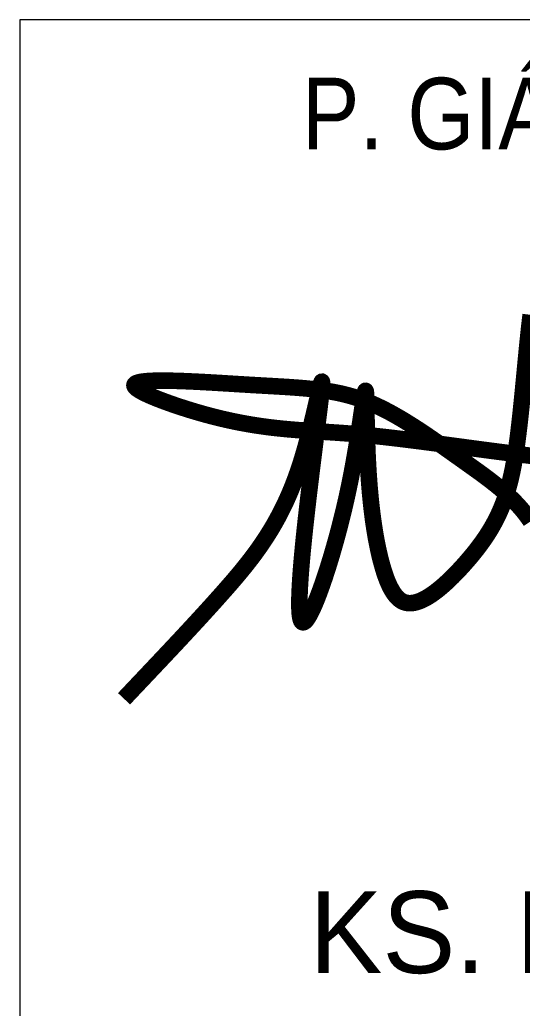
# Model space of a CAD drawing. Header units: millimetres. Extents: x -182770 to 489476, y -561170 to -280028.
# Drawn here: x -75100 to -74117, y -526933 to -525002 of the extents above; entities that cross this region are included whole.
import ezdxf
from ezdxf.enums import TextEntityAlignment as Align

# ---------------------------------------------------------------- set-up
doc = ezdxf.new("R2010")
doc.units = ezdxf.units.MM
doc.header["$MEASUREMENT"] = 0
for name, color, linetype, lineweight in [('Khungten_LCDI', 7, 'Continuous', 5), ('LC Dim', 8, 'Continuous', 18), ('LC ISO', 153, 'Continuous', 13), ('LC Net thay', 63, 'Continuous', 25), ('LC Text1', 3, 'Continuous', 20)]:
    doc.layers.add(name, color=color, linetype=linetype, lineweight=lineweight)
doc.styles.add('Khungten', font='VHAVAN.TTF', dxfattribs={"width": 0.9, "height": 5000})
doc.styles.add('LC 1', font='VHAVANB.TTF')
doc.styles.add('Title', font='VHBLACK.TTF', dxfattribs={"width": 0.8})
doc.styles.add('VNAVANTH', font='VHAVANB.TTF', dxfattribs={"width": 0.6})

# ---------------------------------------------------------------- blocks, each defined once
blk = doc.blocks.new('a tuan anh')
at = {"layer": 'LC ISO', "const_width": 30}
for points in [[(-1970.513730994659, -413.3999172992917), (-1952.874308877232, -394.7286181089294), (-1935.249037194677, -376.0976101103588), (-1926.453906886512, -366.8007551573974), (-1917.676953131129, -357.5182208216283), (-1908.923055576524, -348.2514230428351), (-1900.197093870724, -339.0017777607718), (-1891.503947661753, -329.7707009151782), (-1882.848496597639, -320.5596084458084), (-1874.235620326392, -311.3699162924313), (-1865.670198496009, -302.2030403948011), (-1857.157110754546, -293.0603966926574), (-1848.701236749985, -283.9434011257545), (-1840.307456130366, -274.8534696338611), (-1831.980648543715, -265.7920181567315), (-1827.843884527741, -261.272414904859), (-1823.725693638029, -256.7604626340908), (-1819.626685830561, -252.2563383368979), (-1815.547471061349, -247.7602190057369), (-1811.488659286377, -243.2722816330788), (-1807.450860461671, -238.7927032113948), (-1803.434684543216, -234.321660733156), (-1799.440741487022, -229.8593311908335), (-1795.469641249103, -225.4058915768983), (-1791.521993376853, -220.9614877579006), (-1787.598388364946, -216.5248141601041), (-1783.69938995043, -212.0925268088758), (-1779.825559864796, -207.6611289507564), (-1775.977459839574, -203.2271238323156), (-1772.15565160627, -198.7870147001086), (-1768.36069689643, -194.3373048006761), (-1764.593157441559, -189.8744973805733), (-1760.853594973189, -185.3950956863846), (-1757.142571222837, -180.8956029646361), (-1753.460647922024, -176.3725224618829), (-1749.808386802266, -171.8223574246949), (-1746.186349595082, -167.2416110996273), (-1742.595098032005, -162.6267867332208), (-1739.035193844538, -157.9743875720451), (-1735.50719876423, -153.2809168626409), (-1732.011674522568, -148.5428778515779), (-1728.5491828511, -143.7567737853969), (-1725.120285481345, -138.9191079106822), (-1721.725544144807, -134.0263834739453), (-1718.365520573017, -129.0751037217706), (-1715.04077649751, -124.0617719007132), (-1711.751873649773, -118.9828912573139), (-1710.121038227429, -116.4177773917909), (-1708.499373761355, -113.8349650381424), (-1706.88695046799, -111.2340171021788), (-1705.283838563773, -108.6144964897394), (-1703.690108265146, -105.9759661066346), (-1702.105829788547, -103.3179888586747), (-1700.531073350416, -100.6401276516845), (-1698.965909167193, -97.94194539148884), (-1697.410407455318, -95.22300498391269), (-1695.864638431231, -92.48286933475174), (-1694.328672311371, -89.72110134985996), (-1692.802579312178, -86.93726393501856), (-1691.286429650107, -84.13091999606695), (-1689.780293541582, -81.30163243882998), (-1688.28424120303, -78.44896416911797), (-1686.798342850932, -75.57247809274122), (-1685.322668701687, -72.67173711553914), (-1683.857288971747, -69.7463041433366), (-1682.402273877582, -66.7957420819148), (-1680.957693635588, -63.81961383712769), (-1679.523618462234, -60.81748231478559), (-1678.100118573944, -57.78891042069881), (-1676.687264187174, -54.73346106070676), (-1675.285125518334, -51.65069714060519), (-1673.893772783907, -48.54018156623351), (-1672.513276200305, -45.40147724340204), (-1671.143705983966, -42.23414707792108), (-1669.785132351346, -39.03775397561549), (-1668.437625518884, -35.81186084232468), (-1667.10125570299, -32.55603058382985), (-1665.776093120148, -29.26982610599953), (-1664.462207986769, -25.95281031460036), (-1663.159670519322, -22.60454611550085), (-1661.868550934203, -19.22459641448222), (-1660.58891944788, -15.81252411738387), (-1659.320846276794, -12.36789213001612), (-1658.064401637384, -8.890263358189259), (-1656.819655746091, -5.379200707757263), (-1655.586678819353, -1.834267084515886), (-1654.365541073581, 1.744974605724565), (-1653.156312725274, 5.358961457124678), (-1651.959063990827, 9.008130563888699), (-1650.773868432894, 12.69285125256283), (-1649.600895960335, 16.41154164136969), (-1648.440425012173, 20.16042188892607), (-1647.292739821307, 23.93559481654665), (-1646.158124620633, 27.73316324548796), (-1645.036863643036, 31.54922999705013), (-1642.835541288601, 39.22126975319406), (-1640.691046621156, 46.92053665526328), (-1638.605653503793, 54.6158532735717), (-1637.585830608616, 58.45228727953508), (-1636.581635799637, 62.27604217840417), (-1635.593353309756, 66.0832207914791), (-1634.62126737184, 69.86992594006006), (-1633.665662218773, 73.63226044541807), (-1632.726822083467, 77.36632712883875), (-1631.805031198804, 81.0682288116077), (-1630.900573797684, 84.73406831503962), (-1630.013734112974, 88.35994846039102), (-1629.144796377572, 91.94197206896206), (-1628.29404482439, 95.47624196203833), (-1627.461763686282, 98.95886096090544), (-1626.648237196176, 102.385931886849), (-1625.853749586924, 105.7535575611691), (-1625.07858509144, 109.0578408051515), (-1624.323027942606, 112.2948844400526), (-1623.587362373306, 115.4607912872016), (-1623.227077753778, 117.0158505470172), (-1622.871872616452, 118.5516641678696), (-1622.521782490454, 120.0677450024086), (-1622.176842904912, 121.5636059033277), (-1621.837089388922, 123.038759723262), (-1621.502557471584, 124.492719314876), (-1621.173282682023, 125.9249975308485), (-1620.849300549366, 127.3351072238147), (-1620.530646602681, 128.7225612464536), (-1620.217356371111, 130.0868724514148), (-1619.909465383782, 131.4275536913628), (-1619.607009169762, 132.7441178189765), (-1619.310023258193, 134.0360776868765), (-1619.018543178187, 135.3029461477709), (-1618.732604458841, 136.5442360542802), (-1618.452242629253, 137.7594602590834), (-1618.177493218565, 138.9481316148449), (-1617.908391755889, 140.1097629742289), (-1617.644973770308, 141.2438671898708), (-1617.387274790948, 142.3499571144639), (-1617.135330346937, 143.427545600658), (-1616.889175967342, 144.476145501103), (-1616.648847181321, 145.4952696684632), (-1616.41437951797, 146.4844309554028), (-1616.185808506387, 147.4431422145863), (-1615.963169675699, 148.3709162986779), (-1615.746498555003, 149.2672660603275), (-1615.535830673427, 150.1317043521994), (-1615.331201560068, 150.963744026958), (-1615.132646744038, 151.7628979372676), (-1614.940201754463, 152.5286789357779), (-1614.753902120428, 153.2605998751533), (-1614.573783371074, 153.9581736080727), (-1614.399881035497, 154.6209129871568), (-1614.23223064281, 155.2483308651135), (-1614.070867722126, 155.8399400945782), (-1613.915827802557, 156.3952535282006), (-1613.767146413215, 156.9137840186741), (-1613.624859083182, 157.3950444186339), (-1613.489001340189, 157.8385475933173), (-1613.359592423862, 158.2439488580276), (-1613.236594901595, 158.611399166999), (-1613.119959022952, 158.9411572029494), (-1613.009635037437, 159.2334816485527), (-1612.905573194585, 159.4886311864975), (-1612.807723743899, 159.7068644995015), (-1612.716036934944, 159.8884402702388), (-1612.630463017224, 160.0336171814124), (-1612.550952240272, 160.1426539156964), (-1612.477454853622, 160.2158091558085), (-1612.409921106781, 160.2533415844373), (-1612.348301249294, 160.2555098842713), (-1612.292545530698, 160.2225727379991), (-1612.242604200495, 160.1547888283239), (-1612.198427508236, 160.0524168379343), (-1612.159965703439, 159.9157154495188), (-1612.127169035623, 159.7449433457805), (-1612.099987754322, 159.5403592094081), (-1612.07837210907, 159.3022217231046), (-1612.062272349373, 159.0307895695441), (-1612.051638724792, 158.7263214314298), (-1612.046421484833, 158.3890759914648), (-1612.046570879029, 158.019311932323), (-1612.0520371569, 157.6172879367077), (-1612.06277056798, 157.183262687322), (-1612.078721361788, 156.7174948668398), (-1612.099839787872, 156.220243157979), (-1612.126076095738, 155.6917662434134), (-1612.157380534933, 155.1323228058463), (-1612.193703354977, 154.5421715279517), (-1612.234994805374, 153.9215710924618), (-1612.281205135689, 153.2707801820361), (-1612.332284595424, 152.5900574793777), (-1612.388183434115, 151.8796616671752), (-1612.448851901281, 151.1398514281318), (-1612.51424024647, 150.3708854449505), (-1612.584298719201, 149.5730224002909), (-1612.658977568994, 148.7465209768852), (-1612.738227045367, 147.8916398573929), (-1612.82199739787, 147.0086377245316), (-1612.910238876037, 146.0977732609899), (-1613.002901729356, 145.1593051494565), (-1613.099936207378, 144.1934920726198), (-1613.20129255965, 143.2005927131831), (-1613.306921035663, 142.180865753835), (-1613.416771884979, 141.1345698772639), (-1613.530795357088, 140.061963766173), (-1613.64894170154, 138.9633061032655), (-1613.771161167882, 137.8388555712154), (-1613.897404005605, 136.6888708527258), (-1614.027620464243, 135.5136106304708), (-1614.161760793329, 134.313333587168), (-1614.299775242413, 133.0882984055061), (-1614.441614060983, 131.8387637681735), (-1614.587227498603, 130.5649883578735), (-1614.736565804778, 129.2672308572801), (-1614.889579229042, 127.9457499491109), (-1615.046218020914, 126.6008043160255), (-1615.206432429928, 125.232652640756), (-1615.370172705618, 123.8415536059765), (-1615.537389097517, 122.4277658943756), (-1615.708031855131, 120.991548188671), (-1615.882051227993, 119.5331591715221), (-1616.059397465637, 118.0528575256321), (-1616.240020817597, 116.5509019337187), (-1616.423871533392, 115.0275510784413), (-1616.610899862542, 113.4830636425177), (-1616.801056054595, 111.9176983086509), (-1616.994290359056, 110.3317137594859), (-1617.190553025459, 108.7253686777694), (-1617.389794303337, 107.0989217461611), (-1617.591964442225, 105.4526316473784), (-1618.004892301091, 102.1015566790156), (-1618.428938598299, 98.67421323421877), (-1618.863705330063, 95.17267077455472), (-1619.308794492594, 91.59899876156123), (-1619.763808082105, 87.95526665679063), (-1620.228348094839, 84.2435439217661), (-1620.702016527008, 80.46590001808363), (-1621.184415374824, 76.62440440723731), (-1621.675146634516, 72.72112655080855), (-1622.173812302295, 68.75813591034967), (-1622.680014374375, 64.73750194738386), (-1623.193354846997, 60.66129412346345), (-1623.713435716374, 56.53158190015529), (-1624.239858978719, 52.35043473898259), (-1624.772226630244, 48.1199221015122), (-1625.310140667192, 43.8421134492819), (-1625.853203085775, 39.51907824384398), (-1626.401015882206, 35.15288594675076), (-1626.953181052697, 30.74560601953999), (-1627.50930059349, 26.29930792376399), (-1628.068976500799, 21.81606112096051), (-1628.631810770821, 17.29793507268187), (-1629.197405399813, 12.74699924049492), (-1629.765362383958, 8.165323085922864), (-1630.335283719498, 3.554976070532575), (-1630.906771402661, -1.081972344138194), (-1631.479427429644, -5.743452696551685), (-1632.052853796689, -10.42739552515559), (-1632.626652499981, -15.13173136836849), (-1633.773774900299, -24.59330425255757), (-1634.917610600329, -34.111615656715), (-1636.05497556983, -43.67010988846596), (-1637.182685778593, -53.25223125543562), (-1639.396405792853, -72.42113262547355), (-1640.476047537872, -81.97480124379217), (-1641.533298401191, -91.4858742278011), (-1642.564974352543, -100.937795885111), (-1643.070226726777, -105.6364013123821), (-1643.567891361687, -110.314010523347), (-1644.057570253484, -114.9685540564242), (-1644.538865398397, -119.5979624501197), (-1645.011378792638, -124.2001662428374), (-1645.47471243242, -128.7730959730543), (-1645.928468313985, -133.3146821792179), (-1646.37224843353, -137.8228553997615), (-1646.805654787284, -142.2955461731763), (-1647.228289371473, -146.7306850378809), (-1647.63975418231, -151.1262025323376), (-1648.039651216008, -155.4800291950087), (-1648.427582468808, -159.7900955643272), (-1648.80314993691, -164.05433217877), (-1649.16595561654, -168.2706695767702), (-1649.515601503925, -172.43703829679), (-1649.851689595263, -176.5513688772771), (-1650.173821886798, -180.6115918566793), (-1650.481600374755, -184.6156377734587), (-1650.774627055333, -188.5614371660631), (-1651.052503924759, -192.4469205729401), (-1651.314832979246, -196.2700185325521), (-1651.561216215036, -200.0286615833465), (-1651.791255628326, -203.7207802637713), (-1652.004553215345, -207.3443051122886), (-1652.200710972305, -210.8971666673315), (-1652.379330895448, -214.3772954673768), (-1652.540014980972, -217.7826220508578), (-1652.613506708454, -219.456587804656), (-1652.682365225104, -221.1110769562365), (-1652.74654078047, -222.7458308229106), (-1652.805983624072, -224.3605907219753), (-1652.860644005443, -225.9550979707274), (-1652.910472174088, -227.5290938864928), (-1652.955418379555, -229.082319786583), (-1652.995432871365, -230.6145169882802), (-1653.03046589905, -232.1254268089106), (-1653.06046771213, -233.6147905657708), (-1653.085388560139, -235.0823495761724), (-1653.105178692611, -236.5278451574122), (-1653.119788359065, -237.9510186268017), (-1653.129167809006, -239.3516113016667), (-1653.133267292011, -240.7293644992897), (-1653.13203705757, -242.0840195369819), (-1653.125427355219, -243.415317732055), (-1653.113388434489, -244.7230004018056), (-1653.095870544901, -246.0068088635599), (-1653.072823936003, -247.2664844346), (-1653.044198857286, -248.5017684322665), (-1653.009945558311, -249.7124021738127), (-1652.970014288585, -250.8981269765936), (-1652.924355297655, -252.0586841579061), (-1652.872918835026, -253.193815035047), (-1652.815655150247, -254.3032609253132), (-1652.752514492837, -255.3867631460307), (-1652.683447112315, -256.4440630144964), (-1652.608403258215, -257.4749018480361), (-1652.527333180056, -258.4790209639177), (-1652.440187127388, -259.4561616794672), (-1652.346915349714, -260.4060653120105), (-1652.247468096582, -261.3284731788299), (-1652.141795617499, -262.2231265972368), (-1652.029848162012, -263.0897668845428), (-1651.91157597964, -263.9281353580445), (-1651.786929319904, -264.7379733350681), (-1651.655858432336, -265.5190221328958), (-1651.518313566456, -266.2710230688535), (-1651.374244971812, -266.9937174602383), (-1651.223602897924, -267.6868466243614), (-1651.066337594311, -268.3501518785197), (-1650.902399310507, -268.9833745400247), (-1650.731738296046, -269.5862559261877), (-1650.554304800433, -270.1585373543203), (-1650.370049073215, -270.6999601417047), (-1650.178921363899, -271.2102656056813), (-1649.980871922045, -271.6891950635327), (-1649.775850997161, -272.1364898325701), (-1649.563808838779, -272.551891230105), (-1649.344695696404, -272.9351405734342), (-1649.118461819598, -273.2859791798692), (-1648.885057457883, -273.6041483667213), (-1648.644432860761, -273.8893894513021), (-1648.396538381901, -274.1414441582165), (-1648.141356966138, -274.360181709475), (-1647.878950279177, -274.5457792846864), (-1647.609391635779, -274.6984596347902), (-1647.332754350733, -274.8184455107403), (-1647.049111738786, -274.905959663447), (-1646.758537114714, -274.9612248438789), (-1646.461103793277, -274.9844638029463), (-1646.156885089251, -274.9758992916031), (-1645.845954317381, -274.9357540607889), (-1645.528384792458, -274.8642508614284), (-1645.204249829229, -274.7616124444758), (-1644.873622742482, -274.6280615608557), (-1644.536576846964, -274.4638209615077), (-1644.193185457436, -274.2691133973713), (-1643.843521888688, -274.0441616194003), (-1643.487659455466, -273.7891883785051), (-1643.125671472546, -273.5044164256396), (-1642.757631254688, -273.1900685117434), (-1642.383612116668, -272.8463673877413), (-1642.003687373246, -272.4735358046019), (-1641.617930339184, -272.0717965132208), (-1641.226414329256, -271.6413722645666), (-1640.829212658224, -271.1824858095497), (-1640.426398640848, -270.6953598991386), (-1640.018045591904, -270.1802172842581), (-1639.604226826166, -269.6372807158477), (-1639.185015658368, -269.0667729448469), (-1638.760485403312, -268.4689167221804), (-1638.330709375747, -267.8439347988024), (-1637.895760890446, -267.1920499256521), (-1637.45571326217, -266.51348485364), (-1637.010639805681, -265.8084623337345), (-1636.560613835754, -265.0772051168606), (-1636.10570866715, -264.3199359539722), (-1635.645997614629, -263.5368775959796), (-1635.181553992981, -262.7282527938369), (-1634.712451116953, -261.8942842984834), (-1634.238762301306, -261.0351948608441), (-1633.760560860828, -260.1512072318728), (-1633.277920110253, -259.2425441625091), (-1632.790913364384, -258.3094284036779), (-1632.299613937954, -257.3520827063185), (-1631.804095145751, -256.3707298213703), (-1631.304430302538, -255.3655924997729), (-1630.800692723074, -254.3368934924656), (-1630.292955722136, -253.2848555503879), (-1629.781292614469, -252.2097014244791), (-1629.265776714863, -251.1116538656788), (-1628.746481338079, -249.9909356248972), (-1628.223479798864, -248.8477694531175), (-1627.696845412022, -247.6823781012499), (-1627.166651492269, -246.4949843202194), (-1626.632971354411, -245.2858108610089), (-1626.095878313208, -244.0550804744998), (-1625.555445683407, -242.8030159116752), (-1625.011746779797, -241.5298399234598), (-1624.464854917125, -240.2357752607786), (-1623.914843410166, -238.9210446745856), (-1623.361785573696, -237.5858709158201), (-1622.805754722474, -236.2304767353926), (-1622.246824171249, -234.855084884286), (-1621.120557227929, -232.0451991736772), (-1619.983571261837, -229.1579957915237), (-1618.836452791104, -226.1952567453118), (-1617.679788333888, -223.1587640425423), (-1616.514164408291, -220.0502996907162), (-1615.340167532471, -216.8716456973634), (-1614.158384224516, -213.6245840699412), (-1612.9694010026, -210.3108968159941), (-1611.773804384822, -206.9323659430083), (-1610.572180889329, -203.4907734584995), (-1609.365117034235, -199.9879013699538), (-1608.153199337685, -196.4255316848721), (-1606.937014317795, -192.8054464107845), (-1605.717148492709, -189.1294275551627), (-1604.494188380544, -185.3992571255367), (-1603.268720499429, -181.6167171293928), (-1602.041331367509, -177.7835895742319), (-1600.812607502885, -173.901656467584), (-1599.583135423716, -169.9726998169208), (-1598.353501648118, -165.9985016297578), (-1597.124292694236, -161.9808439136104), (-1595.89609508017, -157.921508675965), (-1594.669495324066, -153.822277924337), (-1593.445079944053, -149.6849336662126), (-1592.223435458262, -145.5112579091074), (-1591.005148384822, -141.3030326605367), (-1589.790805241864, -137.0620399279869), (-1588.580992547519, -132.7900617189589), (-1587.376296819901, -128.4888800409681), (-1586.17730457717, -124.1602769015153), (-1584.984602337412, -119.8060343081015), (-1583.798776618802, -115.4279342682275), (-1582.620413939439, -111.0277587894088), (-1581.450100817456, -106.6072898791317), (-1579.135969318188, -97.71259979423485), (-1576.861074266009, -88.75812007358763), (-1574.630107805977, -79.75810677721165), (-1572.447762083102, -70.72681596512848), (-1570.318729242441, -61.67850369737425), (-1568.24770142902, -52.627426033956), (-1566.239370787895, -43.5878390349244), (-1564.298256743554, -34.57406002478092), (-1563.353544244339, -30.08159722694836), (-1562.425920218404, -25.60145571734756), (-1561.515259461317, -21.13566995353904), (-1560.621436768706, -16.68627439308329), (-1559.744326936125, -12.25530349356995), (-1558.883804759185, -7.844791712559527), (-1558.039745033442, -3.456773507597973), (-1557.212022554522, 0.9067166637250921), (-1556.40051211798, 5.243644343863707), (-1555.605088519427, 9.551975075228256), (-1554.825626554433, 13.82967440025823), (-1554.062001018596, 18.07470786139311), (-1553.314086707498, 22.28504100105783), (-1552.581758416738, 26.45863936169189), (-1551.864890941884, 30.59346848573477), (-1551.163359078535, 34.68749391559686), (-1550.477037622288, 38.73868119373219), (-1549.805801368711, 42.7449958625657), (-1549.149525113404, 46.70440346453688), (-1548.508083651948, 50.61486954205611), (-1547.881351779928, 54.47435963757744), (-1547.269204292941, 58.28083929354034), (-1546.671515986571, 62.03227405235521), (-1546.0881616564, 65.72662945647608), (-1545.519016098027, 69.36187104831333), (-1544.963954107021, 72.93596437032102), (-1544.422850478993, 76.44687496492406), (-1543.895580009528, 79.89256837454741), (-1543.382017494179, 83.27101014163054), (-1542.882037728574, 86.58016580861295), (-1542.39551550828, 89.81800091790501), (-1541.922325628897, 92.98248101197532), (-1541.462342885992, 96.07157163323427), (-1541.237265064352, 97.58721012357273), (-1541.015442075179, 99.08323832412134), (-1540.796858267917, 100.5594019276759), (-1540.581497992025, 102.0154466270615), (-1540.369345596948, 103.4511181150592), (-1540.160385432129, 104.8661620844796), (-1539.954601847014, 106.2603242281475), (-1539.75197919106, 107.6333502388443), (-1539.552501813727, 108.9849858093658), (-1539.356154064444, 110.3149766325514), (-1539.162920292656, 111.623068401168), (-1538.972784847821, 112.9090068080404), (-1538.785732079399, 114.1725375459791), (-1538.601746336819, 115.4134063077654), (-1538.420811969525, 116.6313587862242), (-1538.242913326991, 117.8261406741367), (-1538.068034758646, 118.997497664328), (-1537.896160613949, 120.1451754496084), (-1537.727275242345, 121.2689197227592), (-1537.561362993278, 122.3684761765908), (-1537.398408216191, 123.4435905039136), (-1537.23839526056, 124.4940083975234), (-1537.081308475797, 125.5194755502453), (-1536.927132211378, 126.5197376548458), (-1536.775850816732, 127.4945404041646), (-1536.627448641317, 128.4436294909974), (-1536.481910034592, 129.3667506081401), (-1536.339219345988, 130.2636494483886), (-1536.199360924948, 131.1340717045678), (-1536.062319120945, 131.9777630694734), (-1535.92807828341, 132.7944692359015), (-1535.796622761802, 133.5839358966623), (-1535.667936905564, 134.3459087445663), (-1535.542005064141, 135.0801334724238), (-1535.418811586977, 135.7863557730016), (-1535.298340823545, 136.4643213391537), (-1535.180577123261, 137.1137758636469), (-1535.065504835598, 137.7344650393061), (-1534.953108309986, 138.3261345589126), (-1534.843371895899, 138.8885301153059), (-1534.73627994275, 139.4213974012528), (-1534.631816800014, 139.9244821095781), (-1534.529966817121, 140.3975299330777), (-1534.430714343558, 140.8402865645767), (-1534.334043728712, 141.2524976968562), (-1534.239939322084, 141.6339090227266), (-1534.148385473105, 141.9842662349838), (-1534.059366531219, 142.3033150264528), (-1533.972866845885, 142.5908010899147), (-1533.888870766532, 142.8464701181802), (-1533.807358737773, 143.0701252278814), (-1533.728290345811, 143.2618762745988), (-1533.651618240663, 143.4219351152133), (-1533.577295067749, 143.550513675189), (-1533.50527347243, 143.6478238799609), (-1533.435506100126, 143.7140776549495), (-1533.367945596197, 143.7494869256043), (-1533.302544606049, 143.7542636173603), (-1533.239255775057, 143.728619655667), (-1533.178031748626, 143.6727669659595), (-1533.118825172132, 143.5869174736436), (-1533.061588690965, 143.4712831042125), (-1533.006274950516, 143.3260757830576), (-1532.952836596174, 143.1515074356284), (-1532.90122627333, 142.9477899873891), (-1532.85139662736, 142.7151353637455), (-1532.803300303669, 142.4537554901472), (-1532.756889947632, 142.1638622920436), (-1532.712118204654, 141.8456676948554), (-1532.668937720096, 141.4993836240319), (-1532.627301139379, 141.1252220049937), (-1532.587161107862, 140.7233947632049), (-1532.548470270965, 140.2941138240858), (-1532.511181274051, 139.8375911130861), (-1532.475246762508, 139.3540385556262), (-1532.440619381741, 138.8436680771702), (-1532.407251777127, 138.3066916031239), (-1532.375096594056, 137.7433210589516), (-1532.344106477918, 137.1537683700881), (-1532.314234074103, 136.5382454619685), (-1532.285432028002, 135.8969642600132), (-1532.25765298499, 135.2301366896863), (-1532.230849590473, 134.5379746764083), (-1532.20497448984, 133.8206901456288), (-1532.179980328452, 133.0784950227826), (-1532.15581975173, 132.3116012333194), (-1532.132445405034, 131.520220702645), (-1532.109809933783, 130.7045653562236), (-1532.08786598334, 129.8648471194902), (-1532.066566199122, 129.0012779178796), (-1532.045863226478, 128.1140696768271), (-1532.025709710826, 127.2034343217674), (-1532.006058297542, 126.2695837781648), (-1531.986861632016, 125.3127299714251), (-1531.968072359654, 124.3330848269979), (-1531.949643125816, 123.3308602703182), (-1531.931526575907, 122.3062682268355), (-1531.913675355318, 121.2595206219703), (-1531.896042109409, 120.1908293811721), (-1531.878579483615, 119.1004064298904), (-1531.861240123297, 117.9884636935458), (-1531.843976673845, 116.8552130975731), (-1531.826741780649, 115.7008665674366), (-1531.809488089086, 114.5256360285275), (-1531.792168244574, 113.3297334063391), (-1531.774734892475, 112.1133706262772), (-1531.757140678194, 110.8767596137768), (-1531.739338247105, 109.6201122943021), (-1531.7029193161, 107.0475564360968), (-1531.665099262522, 104.3973984551994), (-1531.625499249538, 101.6713337551046), (-1531.583740440212, 98.8710577393067), (-1531.539443997666, 95.99826581130037), (-1531.492231085023, 93.05465337462374), (-1531.441722865362, 90.04191583275679), (-1531.387540501819, 86.96174858922313), (-1531.329305157487, 83.81584704750276), (-1531.266637995475, 80.60590661111928), (-1531.19916017889, 77.33362268356723), (-1531.126492870855, 74.00069066837023), (-1531.048257234448, 70.60880596900824), (-1530.964074432792, 67.15966398900491), (-1530.873565629008, 63.65496013185475), (-1530.776351986191, 60.09638980105228), (-1530.672054667433, 56.48564840012114), (-1530.560294835886, 52.82443133258494), (-1530.440693654615, 49.11443400189455), (-1530.31287228674, 45.35735181160271), (-1530.176451895386, 41.55488016517484), (-1530.031053643645, 37.70871446616366), (-1529.876298694609, 33.82055011803459), (-1529.711808211432, 29.89208252431126), (-1529.537203357177, 25.9250070884882), (-1529.352105294965, 21.92101921405992), (-1529.156135187921, 17.88181430456461), (-1528.948914199136, 13.80908776348224), (-1528.730063491719, 9.704534994336427), (-1528.499204228778, 5.569851400607149), (-1528.255957573419, 1.406732385818032), (-1527.999944688767, -2.783126646536402), (-1527.730786737913, -6.998030292947078), (-1527.448104883966, -11.23628314989037), (-1527.151520290034, -15.49618981390086), (-1526.840654119238, -19.77605488145491), (-1526.515127534658, -24.07418294902891), (-1526.174561699445, -28.38887861315743), (-1525.818577776663, -32.71844647028774), (-1525.446796929435, -37.06119111695443), (-1525.058840320882, -41.41541714963387), (-1524.232884472192, -50.15153175902378), (-1523.337679535456, -58.913227070414), (-1522.370194815536, -67.68693985579011), (-1521.327399617294, -76.4591068870941), (-1520.776813496574, -80.84037223621272), (-1520.206263245607, -85.21616493628244), (-1519.615370027488, -89.5847895838233), (-1519.003755005309, -93.9445507753262), (-1518.371039342223, -98.2937531072821), (-1517.716844201292, -102.6307011761819), (-1517.040790745654, -106.9536995785311), (-1516.342500138402, -111.2610529108206), (-1515.621593542659, -115.5510657695413), (-1514.877692121518, -119.8220427511842), (-1514.110417038086, -124.0722884522547), (-1513.319389455472, -128.3001074692438), (-1512.504230536797, -132.5038043986569), (-1511.664561445155, -136.6816838369705), (-1510.800003343655, -140.8320503806899), (-1509.910177395417, -144.9532086263062), (-1508.994704763536, -149.0434631703247), (-1508.053206611134, -153.1011186092219), (-1507.085304101289, -157.1244795395178), (-1506.090618397138, -161.1118505576742), (-1505.06877066179, -165.0615362602257), (-1504.019368748792, -168.9717693005659), (-1502.941669943088, -172.838887377744), (-1501.834554330344, -176.6571892875363), (-1500.696883351557, -180.4208730444807), (-1499.52751844775, -184.1241366631439), (-1498.325321059907, -187.7611781580927), (-1497.71155438479, -189.5530524887145), (-1497.089152629051, -191.3261955438647), (-1496.457973472818, -193.0798820753698), (-1495.817874596207, -194.8133868350415), (-1495.168713679348, -196.5259845746914), (-1494.510348402357, -198.2169500461459), (-1493.842636445377, -199.8855580012314), (-1493.16543548854, -201.531083191745), (-1492.47860321193, -203.1528003695421), (-1491.781997295737, -204.7499842864054), (-1491.075475420032, -206.3219096941757), (-1490.358895264959, -207.8678513446794), (-1489.632114510663, -209.3870839897136), (-1488.894990837231, -210.8788823811046), (-1488.147381924835, -212.3425212706788), (-1487.389145453562, -213.7772754102625), (-1486.620139103572, -215.1824195516529), (-1485.840220554965, -216.5572284466907), (-1485.04924748787, -217.9009768471878), (-1484.247077582433, -219.2129395049415), (-1483.433568518754, -220.492391171807), (-1482.608577976978, -221.7386065995961), (-1481.77196363722, -222.9508605401061), (-1480.923583179625, -224.1284277451778), (-1480.063294284293, -225.2705829666229), (-1479.190954631369, -226.3766009562532), (-1478.306421900954, -227.4457564659097), (-1477.409553773206, -228.4773242473893), (-1476.500207928242, -229.4705790525186), (-1475.578242046176, -230.4247956331237), (-1474.643513807154, -231.339248741031), (-1473.69588089129, -232.2132131280378), (-1472.735200978699, -233.0459635459702), (-1471.761331749527, -233.8367747466546), (-1470.774130883889, -234.5849214819173), (-1469.773456061914, -235.2896785035555), (-1468.759164963732, -235.9503205634101), (-1467.73111526946, -236.5661224132782), (-1466.689164659241, -237.1363588050008), (-1465.633170813177, -237.6603044903895), (-1464.562991411411, -238.1372342212708), (-1463.478512260845, -238.5665078530146), (-1462.379887727002, -238.9482978223969), (-1461.267421212353, -239.2832275093533), (-1460.141417711144, -239.5719251099945), (-1459.002182217606, -239.8150188203726), (-1457.850019725985, -240.0131368365837), (-1456.685235230485, -240.1669073547237), (-1455.508133725365, -240.2769585708738), (-1454.319020204843, -240.3439186811156), (-1453.118199663149, -240.3684158815304), (-1451.905977094517, -240.3510783682141), (-1450.682657493191, -240.2925343372481), (-1449.448545853404, -240.1934119847137), (-1448.203947169357, -240.0543395067216), (-1446.949166435312, -239.8759450993239), (-1445.6845086455, -239.6588569586311), (-1444.410278794137, -239.40370328071), (-1443.126781875471, -239.1111122616567), (-1441.834322883733, -238.7817120975669), (-1440.533206813139, -238.4161309845076), (-1439.223738657936, -238.0149971185892), (-1437.906223412356, -237.5789386958641), (-1436.580966070629, -237.1085839124426), (-1435.248271626973, -236.6045609643916), (-1433.908445075649, -236.0674980478361), (-1432.561791410873, -235.498023358814), (-1431.208615626878, -234.8967650934355), (-1429.849222717894, -234.2643514477822), (-1428.483917678153, -233.6014106179646), (-1427.113005501888, -232.9085708000202), (-1425.736791183328, -232.1864601900743), (-1424.355579716721, -231.4357069841935), (-1422.969676096283, -230.6569393784594), (-1421.579385316261, -229.8507855689822), (-1420.185012370872, -229.017873751829), (-1418.786862254346, -228.1588321230956), (-1417.385239960931, -227.2742888788634), (-1415.980450484843, -226.3648722151993), (-1414.572798820329, -225.4312103282282), (-1413.162589961619, -224.4739314140024), (-1411.750128902946, -223.4936636686325), (-1410.335720638526, -222.4910352881852), (-1408.919670162606, -221.466674468742), (-1407.502282469417, -220.4212094064278), (-1406.083862553191, -219.3552682972804), (-1403.245146028552, -217.1644707229134), (-1400.405960542543, -214.899307314321), (-1397.568746049015, -212.5648036402126), (-1394.735942501851, -210.1659852692537), (-1391.909989854874, -207.707877770139), (-1389.093328061979, -205.1955067115632), (-1386.288397077005, -202.6338976622064), (-1383.497636853805, -200.0280761907634), (-1380.723487346244, -197.3830678659142), (-1377.968388508176, -194.7038982563536), (-1375.234780293467, -191.9955929307616), (-1372.525102655971, -189.2631774578185), (-1369.841795549539, -186.5116774062481), (-1367.187298928038, -183.7461183446867), (-1364.564052745322, -180.9715258418728), (-1361.974496955256, -178.1929254664574), (-1359.421071511679, -175.4153427871352), (-1356.906216368458, -172.6438033726008), (-1354.432371479474, -169.8833327915345), (-1352.001748721785, -167.1385060597386), (-1349.614737587297, -164.4102981727629), (-1347.270854008733, -161.697958458928), (-1344.969608424624, -159.0007253930235), (-1342.71051127353, -156.3178374498966), (-1340.493072993981, -153.6485331043368), (-1338.316804024536, -150.992050831177), (-1336.181214803699, -148.3476291052502), (-1334.085815770057, -145.7145064013603), (-1332.030117362126, -143.091921194311), (-1330.013630018439, -140.4791119589499), (-1328.035864177567, -137.875317170081), (-1326.096330278029, -135.279775302537), (-1324.194538758369, -132.691724831122), (-1322.330000057147, -130.1104042306688), (-1320.502224612894, -127.5350519759813), (-1318.71072286414, -124.9649065418926), (-1316.955005249445, -122.3992064032063), (-1315.234582207326, -119.8371900347556), (-1313.548964176356, -117.2780959113588), (-1311.897661595052, -114.7211625078198), (-1310.280184901974, -112.1656282989716), (-1308.696044535653, -109.610731759647), (-1307.144750934647, -107.0557113646355), (-1305.62581453746, -104.49980558877), (-1304.138745782679, -101.9422529068834), (-1302.683055108821, -99.38229179376503), (-1301.258252954431, -96.81916072424792), (-1299.86384975804, -94.252098173165), (-1298.499355958222, -91.68034261532011), (-1297.164281993479, -89.10313252553169), (-1295.858138302385, -86.51970637863269), (-1294.580435323471, -83.92930264942697), (-1293.330683495267, -81.3311598127475), (-1292.10839325632, -78.72451634339814), (-1290.913075045188, -76.10861071621184), (-1289.744239300402, -73.48268140599248), (-1288.601396460508, -70.84596688757301), (-1287.484056964036, -68.19770563577185), (-1286.391731249547, -65.53713612540741), (-1285.323929755556, -62.86349683128356), (-1284.280162920622, -60.17602622823324), (-1283.259941183293, -57.47396279108943), (-1282.262774982097, -54.756544994656), (-1281.28817475558, -52.02301131373679), (-1280.335650942288, -49.27260022316477), (-1279.404713980766, -46.50455019777291), (-1278.494874309545, -43.71809971236507), (-1277.605642367169, -40.91248724177422), (-1276.736528592184, -38.0869512608042), (-1275.887043423136, -35.24073024427344), (-1275.056697298554, -32.37306266700034), (-1274.245000657, -29.48318700381787), (-1273.451463936988, -26.57034172954445), (-1272.675597577079, -23.63376531898393), (-1271.916912015819, -20.67269624696928), (-1271.174917691736, -17.68637298831891), (-1270.449125043378, -14.67403401783668), (-1269.739044509275, -11.6349178103701), (-1269.044186528001, -8.568262840708485), (-1268.364061538072, -5.4733075836848), (-1267.698179978033, -2.349290514117456), (-1267.046052286416, 0.8045498931751354), (-1266.40718890178, 3.988975163374562), (-1265.781100262669, 7.204746821647859), (-1265.167296807616, 10.45262639320572), (-1264.565288975165, 13.73337540320063), (-1263.974587203847, 17.04775537681417), (-1263.394701932222, 20.39652783925703), (-1262.82514359882, 23.78045431568171), (-1262.265422642187, 27.20029633128433), (-1261.715049500868, 30.65681541123195), (-1261.173534613394, 34.15077308070613), (-1260.640388418324, 37.68293086488848), (-1260.115121354189, 41.25405028898967), (-1259.59724385952, 44.86489287814766), (-1259.086266372891, 48.51622015755856), (-1258.581699332804, 52.20879365241854), (-1258.083053177834, 55.94337488789461), (-1257.589838346496, 59.72072538916836), (-1257.101565277349, 63.5416066814214), (-1256.617744408941, 67.40678028982074), (-1256.137926846757, 71.31670109301922), (-1255.661911409203, 75.26995610655285), (-1255.189590181282, 79.26442907541059), (-1254.720855417574, 83.29800246559898), (-1254.255599372671, 87.3685587431246), (-1253.793714301195, 91.47398037399398), (-1253.335092457753, 95.61214982419915), (-1252.879626096925, 99.78094955976121), (-1252.427207473316, 103.9782620466576), (-1251.977728841535, 108.201969750924), (-1251.531082456175, 112.4499551385525), (-1251.087160571828, 116.7201006755495), (-1250.645855443116, 121.0102888279216), (-1249.770664470954, 129.642322842803), (-1248.904647576492, 138.3291169112345), (-1248.046942796529, 147.053730761254), (-1246.353021727307, 164.5486567182525), (-1245.515081511665, 173.2850882813073), (-1244.682005557726, 181.9915785381163), (-1243.852931902307, 190.651187216703), (-1243.026998582194, 199.2469740451343), (-1242.614940184387, 203.5156404305599), (-1242.203343634203, 207.7619987514481), (-1241.792101186264, 211.9839314738056), (-1241.381105095148, 216.1793210636679), (-1240.970247615463, 220.3460499870125), (-1240.559421001817, 224.482000709846), (-1240.148517508787, 228.585055698175), (-1239.737429391011, 232.6530974180205), (-1239.326048903051, 236.6840083353745), (-1238.91426829953, 240.6756709162291), (-1238.50197983504, 244.6259676266054), (-1238.08907576419, 248.5327809325099), (-1237.675448341572, 252.3939932999492), (-1237.260989821778, 256.2074871949153), (-1236.845592459431, 259.9711450834147), (-1236.429148509109, 263.6828494314686), (-1236.011550225434, 267.340482705069), (-1235.592689862999, 270.9419273702224), (-1235.172459676396, 274.4850658929354), (-1234.750751920219, 277.9677807392145), (-1234.327458849089, 281.3879543750518)], [(-1234.282161846117, -92.29183163066045), (-1236.016066118813, -89.70303155636066), (-1237.787928033198, -87.14207490553963), (-1239.596986787612, -84.60837420713506), (-1241.442481580336, -82.10134199001186), (-1243.323651609724, -79.62039078312228), (-1245.239736074058, -77.16493311534578), (-1247.189974171662, -74.73438151562004), (-1249.173605100834, -72.3281485128391), (-1251.189868059941, -69.9456466359261), (-1253.238002247235, -67.58628841377504), (-1255.317246861057, -65.24948637530906), (-1257.426841099747, -62.93465304943675), (-1259.56602416157, -60.64120096508123), (-1261.734035244881, -58.36854265113652), (-1263.930113547962, -56.11609063652577), (-1266.153498269152, -53.88325745015754), (-1268.403428606747, -51.66945562092587), (-1270.679143759087, -49.47409767776844), (-1272.979882924468, -47.29659614959382), (-1275.304885301215, -45.13636356529605), (-1277.653390087624, -42.99281245379825), (-1280.02463648202, -40.865355344009), (-1282.417863682713, -38.75340476483689), (-1284.832310888029, -36.65637324520503), (-1287.267217296278, -34.57367331400746), (-1289.72182210577, -32.50471750015276), (-1292.195364514817, -30.44891833257861), (-1294.687083721743, -28.40568834016449), (-1297.196218924859, -26.37444005186262), (-1299.722009322461, -24.35458599653793), (-1304.820512494465, -20.34671070054173), (-1309.976506824241, -16.37736268348817), (-1315.183905898331, -12.44184217666043), (-1320.43662330322, -8.535449411327136), (-1325.728572625449, -4.653484618800576), (-1331.053667451517, -0.7912480303784832), (-1336.405821367953, 3.055960122670513), (-1347.166960817965, 10.72409019744373), (-1368.760054517334, 26.06695912504802), (-1379.551308174603, 33.73603659881337), (-1390.33525242038, 41.36645496162237), (-1395.72389503775, 45.15804998829844), (-1401.110004130809, 48.92903985144221), (-1406.493344309056, 52.67577775583777), (-1411.873680182005, 56.39461690621101), (-1417.250776359186, 60.08191050730238), (-1422.624397450098, 63.73401176386687), (-1427.994308064284, 67.34727388063038), (-1433.360272811231, 70.9180500623479), (-1438.722056300467, 74.44269351375988), (-1444.07942314152, 77.9175574395922), (-1449.432137943877, 81.33899504461442), (-1454.77996531708, 84.70335953356698), (-1460.122669870645, 88.00700411117577), (-1465.460016214056, 91.2462819821958), (-1470.791768956871, 94.41754635135294), (-1476.117692708591, 97.5171504234022), (-1481.437552078714, 100.5414474030986), (-1484.09513406115, 102.0242161097995), (-1486.751111676771, 103.486790495168), (-1489.40545550175, 104.9287147098221), (-1492.05813611229, 106.3495329043653), (-1494.709124084562, 107.7487892293575), (-1497.35838999477, 109.1260278354166), (-1500.005904419086, 110.480792873117), (-1502.651637933712, 111.8126284930622), (-1505.29556111485, 113.1210788458557), (-1507.937644538673, 114.4056880820717), (-1510.577858781369, 115.6660003523284), (-1513.21617441914, 116.9015598071855), (-1515.852562028158, 118.1119105972466), (-1518.486992184626, 119.296596873115), (-1521.119435464745, 120.4551627853652), (-1523.749862444674, 121.5871524846298), (-1526.37824370063, 122.6921101214539), (-1529.004549808771, 123.7695798464556), (-1531.628751345328, 124.8191058102238), (-1534.250818886459, 125.8402321633475), (-1536.870841179189, 126.8326522489515), (-1539.489423554711, 127.7967116056971), (-1542.107312465916, 128.7329339406715), (-1544.725254369099, 129.6418429652113), (-1547.343995720541, 130.5239623906236), (-1549.964282976493, 131.3798159282305), (-1552.586862593249, 132.2099272893684), (-1555.212481027076, 133.0148201853299), (-1557.841884734255, 133.7950183274661), (-1560.475820171065, 134.5510454270843), (-1563.115033793758, 135.2834251955064), (-1565.760272058629, 135.9926813440397), (-1568.412281421944, 136.6793375840352), (-1571.071808339984, 137.3439176268002), (-1573.739599269014, 137.9869451836421), (-1576.41640066533, 138.6089439658972), (-1579.102958985168, 139.2104376848729), (-1581.800020684852, 139.7919500519056), (-1584.508332220619, 140.3540047783172), (-1587.228640048765, 140.8971255754295), (-1589.961690625554, 141.42183615455), (-1592.708230407268, 141.9286602270004), (-1595.469005850158, 142.4181215041026), (-1598.244763410534, 142.8907436972077), (-1601.036249544646, 143.3470505175937), (-1603.84421070879, 143.7875656765973), (-1606.669393359218, 144.2128128855547), (-1609.512543952223, 144.6233158557588), (-1612.374408944073, 145.0195982985606), (-1615.255734791033, 145.4021839252528), (-1618.157267949384, 145.7715964471863), (-1621.07975487542, 146.128359575654), (-1624.023942025378, 146.4729970220069), (-1626.990575855569, 146.8060324975231), (-1629.980402822257, 147.1279897135682), (-1632.994169381695, 147.439392381435), (-1636.032621990191, 147.7407642124745), (-1639.096507103997, 148.0326289179648), (-1642.186571179394, 148.3155102092569), (-1645.303560672648, 148.5899317976728), (-1648.448222040068, 148.8564173945197), (-1651.62130173789, 149.1154907111195), (-1654.823546222411, 149.3676754588087), (-1658.055701949881, 149.6134953488945), (-1661.31851537661, 149.8534740926989), (-1664.612732958849, 150.0881354015437), (-1667.939101152879, 150.3180029867508), (-1671.298366414965, 150.5436005596421), (-1674.691275201403, 150.7654518315394), (-1678.118573968444, 150.9840805137646), (-1681.581009172398, 151.2000103176397), (-1685.079327269486, 151.4137649544864), (-1688.614274716034, 151.6258681356267), (-1692.186597968292, 151.8368435723823), (-1695.79704348254, 152.0472149760462), (-1699.446357715045, 152.2575060579838), (-1703.135287122088, 152.468240529488), (-1706.864578159948, 152.679942101895), (-1710.634977284906, 152.8931344865123), (-1714.447230953214, 153.1083413946617), (-1718.302085621166, 153.3260865376797), (-1722.200287745029, 153.546893626888), (-1726.142583781068, 153.7712863735796), (-1730.129720185592, 153.9997884890909), (-1734.162443414825, 154.2329236847581), (-1738.24149992509, 154.4712156718888), (-1742.36759147163, 154.7151756976964), (-1746.539679957699, 154.9648298820248), (-1750.754465941412, 155.2195738080045), (-1755.008498729047, 155.4787608848565), (-1759.298327626879, 155.7417445217725), (-1763.620501941172, 156.0078781279881), (-1767.971570978189, 156.2765151126951), (-1772.348084044206, 156.5470088850998), (-1781.163639488281, 157.0909804298572), (-1790.03956272357, 157.6346200359258), (-1807.862090368348, 158.7002125266299), (-1816.753483678127, 159.2118199586112), (-1825.594822579689, 159.7024045465805), (-1829.988094893066, 159.9381967970694), (-1834.358501523195, 160.166793564189), (-1838.702591776339, 160.3875482571166), (-1843.016914958775, 160.5998142850876), (-1847.298020376766, 160.8029450573085), (-1851.542457336589, 160.9962939829711), (-1855.746775144493, 161.1792144713108), (-1859.907523106769, 161.351059931505), (-1864.02125052968, 161.5111837727745), (-1868.084506719475, 161.6589394043258), (-1872.093840982445, 161.7936802353943), (-1876.045802624853, 161.9147596751427), (-1879.936940952961, 162.0215311328066), (-1883.763805273033, 162.1133480175922), (-1887.52294489136, 162.1895637387061), (-1891.21090911419, 162.2495317053545), (-1894.824247247787, 162.2926053267438), (-1896.601853189335, 162.3076046983479), (-1898.359508598427, 162.318138012095), (-1900.096782138367, 162.3241244441306), (-1901.813242472388, 162.3254831705999), (-1903.508458263823, 162.3221333676629), (-1905.181998175947, 162.3139942114649), (-1906.833430872008, 162.3009848781803), (-1908.462325015338, 162.2830245439254), (-1910.068249269185, 162.2600323848601), (-1911.650772296853, 162.2319275771588), (-1913.209462761602, 162.1986292969523), (-1914.743889326739, 162.1600567203859), (-1916.253620655538, 162.1161290236341), (-1917.738225411304, 162.0667653828277), (-1919.197272257268, 162.011884974112), (-1920.630329856765, 161.9514069736615), (-1922.036966873071, 161.8852505576215), (-1923.416751969431, 161.8133349021373), (-1924.76925380918, 161.7355791833397), (-1926.094041055563, 161.6519025774178), (-1927.390682371886, 161.5622242605023), (-1928.658746421424, 161.466463408753), (-1929.897801867453, 161.3645391983009), (-1931.107417373278, 161.2563708053203), (-1932.287161602158, 161.1418774059421), (-1933.436603217386, 161.0209781763406), (-1934.55531088225, 160.8935922926466), (-1935.64285326004, 160.7596389310202), (-1936.698799014019, 160.6190372676065), (-1937.722716807475, 160.4717064785655), (-1938.714175303714, 160.317565740057), (-1939.672743166011, 160.1565342281974), (-1940.597989057627, 159.9885311191756), (-1941.489481641853, 159.8134755891224), (-1942.346789581992, 159.6312868141831), (-1943.169481541321, 159.4418839705177), (-1943.957126183115, 159.2451862343005), (-1944.70929217065, 159.0411127816478), (-1945.42554816723, 158.8295827887196), (-1946.105462836131, 158.610515431661), (-1946.748604840643, 158.3838298866467), (-1947.354542844027, 158.1494453298073), (-1947.922845509587, 157.9072809373029), (-1948.4530815006, 157.6572558852786), (-1948.944819480355, 157.3992893498798), (-1949.397628112114, 157.1333005072811), (-1949.811076059181, 156.8592085336131), (-1950.184731984846, 156.5769326050358), (-1950.518164552384, 156.28639189768), (-1950.810942425072, 155.9875055877346), (-1951.062634266185, 155.680192851316), (-1951.272808739042, 155.3643728645984), (-1951.44103450689, 155.0399648037128), (-1951.566880233033, 154.7068878448335), (-1951.649914580747, 154.3650611640915), (-1951.689706213307, 154.0144039376464), (-1951.685823794018, 153.6548353416438), (-1951.637835986141, 153.2862745522289), (-1951.545311452981, 152.9086407455907), (-1951.407818857813, 152.5218530978309), (-1951.224926863913, 152.125830785124), (-1950.996213054415, 151.7204952334578), (-1950.721670652565, 151.3058727050666), (-1950.401876429765, 150.8821366495977), (-1950.037450875665, 150.4494715436595), (-1949.629014479855, 150.0080618638895), (-1949.177187731955, 149.5580920868961), (-1948.682591121586, 149.0997466893168), (-1948.145845138351, 148.6332101477601), (-1947.567570271873, 148.1586669388635), (-1946.948387011769, 147.6763015392207), (-1946.288915847646, 147.1862984254694), (-1945.589777269124, 146.6888420742325), (-1944.851591765808, 146.1841169621184), (-1944.074979827317, 145.6723075657646), (-1943.260561943272, 145.1535983617796), (-1942.408958603279, 144.6281738267862), (-1941.520790296941, 144.0962184374221), (-1940.59667751391, 143.557916670281), (-1939.637240743759, 143.0134530020005), (-1938.643100476125, 142.4630119092035), (-1937.614877200598, 141.9067778684985), (-1936.553191406827, 141.3449353565084), (-1935.458663584417, 140.7776688498707), (-1934.331914222974, 140.2051628251938), (-1933.173563812103, 139.6276017591008), (-1931.984232841423, 139.0451701282), (-1930.76454180057, 138.4580524091289), (-1929.515111179135, 137.8664330785105), (-1928.236561466736, 137.2704966129531), (-1926.929513152994, 136.6704274890944), (-1925.594586727515, 136.0664101835282), (-1924.232402679918, 135.4586291729065), (-1922.843581499823, 134.8472689338232), (-1921.428743676835, 134.2325139429158), (-1919.988509700575, 133.6145486768073), (-1918.523500060648, 132.9935576121206), (-1917.034335246688, 132.3697252254497), (-1915.521635748271, 131.7432359934464), (-1913.986022055062, 131.1142743927194), (-1912.428114656621, 130.4830248998769), (-1910.848534042612, 129.8496719915711), (-1909.247900702612, 129.2144001443958), (-1907.626835126255, 128.5773938349885), (-1904.325889222921, 127.2989157359261), (-1900.950660249509, 126.0157135073678), (-1897.506112122937, 124.729262962268), (-1893.99720876012, 123.4410399136104), (-1890.428914077958, 122.1525201743352), (-1886.806191993383, 120.8651795574406), (-1883.134006423294, 119.5804938758811), (-1879.417321284622, 118.2999389426259), (-1875.661100494268, 117.0249905706441), (-1871.870307969162, 115.7571245728905), (-1868.049907626177, 114.4978167623631), (-1864.204863382271, 113.248542952002), (-1860.340139154345, 112.0107789547765), (-1852.571506414068, 109.5756836516375), (-1844.783720740656, 107.2043373566848), (-1840.895055346322, 106.0462596197031), (-1837.016493469433, 104.9085465736716), (-1833.152999026934, 103.7926740315597), (-1829.30953593571, 102.7001178063365), (-1825.491066623275, 101.6323531983944), (-1821.701298371248, 100.5904235514317), (-1817.94040168832, 99.57415503387165), (-1814.207928624601, 98.58316097244096), (-1810.503431230172, 97.61705469386652), (-1806.826461555145, 96.6754495248897), (-1803.176571649587, 95.75795879223733), (-1799.553313563592, 94.8641958226508), (-1795.956239347259, 93.99377394288604), (-1792.384901050667, 93.14630647964077), (-1788.838850723914, 92.32140675970004), (-1785.317640417081, 91.51868810974702), (-1781.820822180278, 90.73776385655219), (-1778.347948063558, 89.97824732684239), (-1774.898570117046, 89.23975184734445), (-1771.472240390824, 88.5218907448143), (-1768.068510934972, 87.82427734597877), (-1764.686933799589, 87.1465249775647), (-1761.327061034754, 86.48824696631345), (-1757.988444690563, 85.84905663896643), (-1754.670636817114, 85.22856732225046), (-1751.373189464488, 84.62639234290691), (-1748.09565468278, 84.04214502766263), (-1744.837584522073, 83.47543870328809), (-1741.598531032461, 82.92588669646648), (-1738.378046264028, 82.39310233396827), (-1735.175682266883, 81.87669894253486), (-1731.990991091094, 81.37628984887851), (-1728.823524786756, 80.89148837974062), (-1725.672835403966, 80.42190786187712), (-1722.53847499282, 79.96716162200028), (-1719.419995603384, 79.52686298685148), (-1716.316949285771, 79.10062528317212), (-1713.22888809006, 78.68806183770357), (-1707.095929264702, 77.90241102830623), (-1701.017535528052, 77.16681717256142), (-1694.990123280804, 76.478186884342), (-1689.0101089237, 75.8334267775499), (-1683.073908857448, 75.229443466058), (-1677.177939482761, 74.66314356375369), (-1671.318617200392, 74.13143368455349), (-1665.492358411007, 73.63122044230113), (-1659.695579515363, 73.15941045092768), (-1653.924696914182, 72.71291032429144), (-1648.176127008162, 72.28862667627982), (-1642.446286198028, 71.88346612079476), (-1631.028457468317, 71.11814074293943), (-1619.642541930807, 70.39218710182467), (-1608.259870791226, 69.68085810853518), (-1596.85177525536, 68.95940667418472), (-1591.129234340624, 68.58715157632832), (-1585.389586528952, 68.20308570985799), (-1579.629248221099, 67.80411568869022), (-1573.844635817775, 67.38714812668331), (-1568.032165719676, 66.94908963773923), (-1562.188678880208, 66.48720623728877), (-1556.313921184206, 66.00122308648133), (-1550.408854698398, 65.49189489521086), (-1544.474445609769, 64.95997986130533), (-1538.511660105316, 64.40623618260724), (-1532.52146437201, 63.83142205698823), (-1526.504824596836, 63.23629568227625), (-1520.462706966791, 62.62161525632837), (-1514.396077668847, 61.98813897697255), (-1508.305902889988, 61.33662504208041), (-1502.193148817212, 60.66783164947992), (-1496.05878163749, 59.98251699701359), (-1489.90376753782, 59.28143928255304), (-1483.729072705173, 58.56535670391168), (-1477.535663326547, 57.83502745896112), (-1471.324505588913, 57.09120974552934), (-1465.096565679269, 56.3346617614734), (-1452.594204091874, 54.7864077728882), (-1440.03630806024, 53.19633107594564), (-1427.430607080227, 51.57049725342949), (-1414.784830647739, 49.91497188810899), (-1402.106708258638, 48.23582056275336), (-1389.403969408813, 46.53910886011727), (-1376.684343594126, 44.83090236299904), (-1351.225349053741, 41.40426731634943), (-1325.79156060447, 38.00444008497288), (-1313.103134203659, 36.32953613266), (-1300.43890141201, 34.67596974484331), (-1287.797965535559, 33.0440065190196), (-1275.179334235931, 31.43384774432343), (-1262.582015174718, 29.84569470986025), (-1250.005016013514, 28.27974870472099), (-1237.4473444139, 26.73621101805475), (-1224.908008037499, 25.21528293893789)]]:
    blk.add_lwpolyline(points, dxfattribs=at)
blk = doc.blocks.new('lcdi fix')
at = {"layer": 'Khungten_LCDI', "color": 9, "lineweight": 15}
blk.add_lwpolyline([(36750.02502495137, 446.3150240202522), (40449.99980574933, 446.3150240202522), (40449.99980574933, 2437.222380185602), (36750.02502495137, 2437.222380185602)], close=True, dxfattribs=at)
at = {"layer": 'LC Dim', "xscale": 1.08, "yscale": 1.08, "zscale": 1.08}
blk.add_blockref('a tuan anh', (39082.06014181067, 1556.620480167468), dxfattribs=at)
at = {"color": 7, "style": 'Khungten', "width": 0.9}
blk.add_text('P. gi¸m ®èc - VICE director', height=139.9999963689399, dxfattribs=at).set_placement((38565.57114115444, 2183.883514113128), align=Align.CENTER)
at = {"color": 7, "style": 'VNAVANTH'}
blk.add_text('ks. nguyÔn tuÊn anh', height=159.9999958502171, dxfattribs=at).set_placement((38552.65464803663, 574.0637606674427), align=Align.CENTER)
at = {"color": 7, "style": 'Khungten', "width": 0.8}
for tag, p in [('REVISION', (39498.75271332351, -10746.30395446718)), ('NGAYHT', (39546.07422497955, -11609.37091637403))]:
    blk.add_attdef(tag, text='', height=199.998925739526, dxfattribs=at).set_placement(p, align=Align.CENTER)
at = {"layer": 'LC Text1', "color": 3, "style": 'LC 1', "width": 1.834005631990714}
for tag, p, p2 in [('TENBANVE1', (36912.65773373929, -8885.760238945484), (40339.14503431407, -8885.760238945484)), ('TENBANVE2', (36912.65773373929, -9562.465564332902), (40339.14503431407, -9562.465564332902))]:
    blk.add_attdef(tag, text='', height=249.9999935159642, dxfattribs=at).set_placement(p, p2, align=Align.FIT)
at = {"layer": 'LC Text1', "style": 'Title', "width": 0.7}
blk.add_attdef('SOBANVE', text='', height=249.9999935159641, dxfattribs=at).set_placement((39561.98232412425, -13896.18071823567), align=Align.CENTER)

msp = doc.modelspace()

# ---------------------------------------------------------------- block references
at = {"layer": 'LC Net thay'}
msp.add_blockref('lcdi fix', (-111849.5792894029, -527438.8014171037), dxfattribs=at)

doc.saveas('drawing.dxf')
